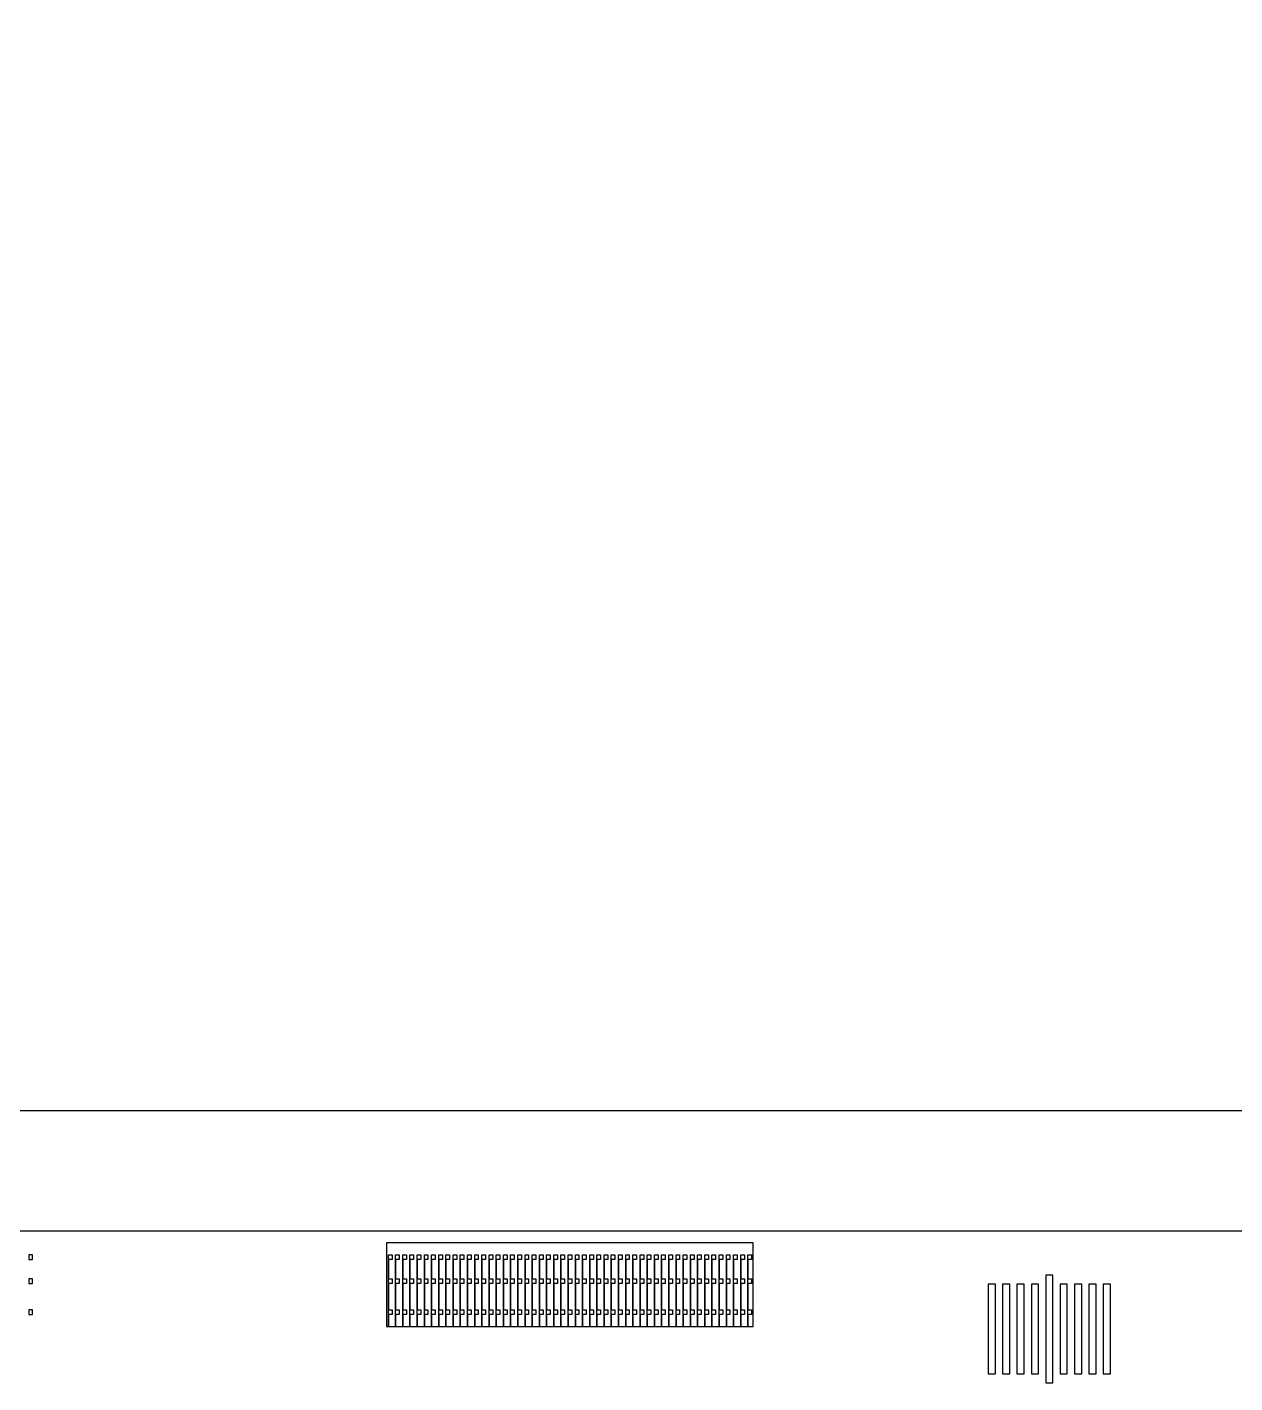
# Model space of a CAD drawing. Extents: x -1658 to 13316, y -10535 to 2882.
# Drawn here: x -509 to 499, y -2445 to -1313 of the extents above; entities that cross this region are included whole.
import ezdxf

# ---------------------------------------------------------------- set-up
doc = ezdxf.new("R2010")
doc.units = 0
doc.header["$MEASUREMENT"] = 0

msp = doc.modelspace()

# ---------------------------------------------------------------- linework, layer by layer
for points in [[(-1421.3, 2782), (-1521.3, 2782), (-1521.3, -2318), (5678.7, -2318), (5678.7, 2882), (-1521.3, 2882), (-1521.3, 2782), (5578.7, 2782), (5578.7, -2218), (-1421.3, -2218), (-1421.3, 2782)], [(-209.3, -2398), (-207.8, -2398), (-207.8, -2338), (-204.8, -2338), (-204.8, -2342), (-207.8, -2342), (-207.8, -2358), (-204.8, -2358), (-204.8, -2362), (-207.8, -2362), (-207.8, -2384), (-204.8, -2384), (-204.8, -2388), (-207.8, -2388), (-207.8, -2398), (-201.8, -2398), (-201.8, -2338), (-198.8, -2338), (-198.8, -2342), (-201.8, -2342), (-201.8, -2358), (-198.8, -2358), (-198.8, -2362), (-201.8, -2362), (-201.8, -2384), (-198.8, -2384), (-198.8, -2388), (-201.8, -2388), (-201.8, -2398), (-195.8, -2398), (-195.8, -2338), (-192.8, -2338), (-192.8, -2342), (-195.8, -2342), (-195.8, -2358), (-192.8, -2358), (-192.8, -2362), (-195.8, -2362), (-195.8, -2384), (-192.8, -2384), (-192.8, -2388), (-195.8, -2388), (-195.8, -2398), (-189.8, -2398), (-189.8, -2338), (-186.8, -2338), (-186.8, -2342), (-189.8, -2342), (-189.8, -2358), (-186.8, -2358), (-186.8, -2362), (-189.8, -2362), (-189.8, -2384), (-186.8, -2384), (-186.8, -2388), (-189.8, -2388), (-189.8, -2398), (-183.8, -2398), (-183.8, -2338), (-180.8, -2338), (-180.8, -2342), (-183.8, -2342), (-183.8, -2358), (-180.8, -2358), (-180.8, -2362), (-183.8, -2362), (-183.8, -2384), (-180.8, -2384), (-180.8, -2388), (-183.8, -2388), (-183.8, -2398), (-177.8, -2398), (-177.8, -2338), (-174.8, -2338), (-174.8, -2342), (-177.8, -2342), (-177.8, -2358), (-174.8, -2358), (-174.8, -2362), (-177.8, -2362), (-177.8, -2384), (-174.8, -2384), (-174.8, -2388), (-177.8, -2388), (-177.8, -2398), (-171.8, -2398), (-171.8, -2338), (-168.8, -2338), (-168.8, -2342), (-171.8, -2342), (-171.8, -2358), (-168.8, -2358), (-168.8, -2362), (-171.8, -2362), (-171.8, -2384), (-168.8, -2384), (-168.8, -2388), (-171.8, -2388), (-171.8, -2398), (-165.8, -2398), (-165.8, -2338), (-162.8, -2338), (-162.8, -2342), (-165.8, -2342), (-165.8, -2358), (-162.8, -2358), (-162.8, -2362), (-165.8, -2362), (-165.8, -2384), (-162.8, -2384), (-162.8, -2388), (-165.8, -2388), (-165.8, -2398), (-159.8, -2398), (-159.8, -2338), (-156.8, -2338), (-156.8, -2342), (-159.8, -2342), (-159.8, -2358), (-156.8, -2358), (-156.8, -2362), (-159.8, -2362), (-159.8, -2384), (-156.8, -2384), (-156.8, -2388), (-159.8, -2388), (-159.8, -2398), (-153.8, -2398), (-153.8, -2338), (-150.8, -2338), (-150.8, -2342), (-153.8, -2342), (-153.8, -2358), (-150.8, -2358), (-150.8, -2362), (-153.8, -2362), (-153.8, -2384), (-150.8, -2384), (-150.8, -2388), (-153.8, -2388), (-153.8, -2398), (-147.8, -2398), (-147.8, -2338), (-144.8, -2338), (-144.8, -2342), (-147.8, -2342), (-147.8, -2358), (-144.8, -2358), (-144.8, -2362), (-147.8, -2362), (-147.8, -2384), (-144.8, -2384), (-144.8, -2388), (-147.8, -2388), (-147.8, -2398), (-141.8, -2398), (-141.8, -2338), (-138.8, -2338), (-138.8, -2342), (-141.8, -2342), (-141.8, -2358), (-138.8, -2358), (-138.8, -2362), (-141.8, -2362), (-141.8, -2384), (-138.8, -2384), (-138.8, -2388), (-141.8, -2388), (-141.8, -2398), (-135.8, -2398), (-135.8, -2338), (-132.8, -2338), (-132.8, -2342), (-135.8, -2342), (-135.8, -2358), (-132.8, -2358), (-132.8, -2362), (-135.8, -2362), (-135.8, -2384), (-132.8, -2384), (-132.8, -2388), (-135.8, -2388), (-135.8, -2398), (-129.8, -2398), (-129.8, -2338), (-126.8, -2338), (-126.8, -2342), (-129.8, -2342), (-129.8, -2358), (-126.8, -2358), (-126.8, -2362), (-129.8, -2362), (-129.8, -2384), (-126.8, -2384), (-126.8, -2388), (-129.8, -2388), (-129.8, -2398), (-123.8, -2398), (-123.8, -2338), (-120.8, -2338), (-120.8, -2342), (-123.8, -2342), (-123.8, -2358), (-120.8, -2358), (-120.8, -2362), (-123.8, -2362), (-123.8, -2384), (-120.8, -2384), (-120.8, -2388), (-123.8, -2388), (-123.8, -2398), (-117.8, -2398), (-117.8, -2338), (-114.8, -2338), (-114.8, -2342), (-117.8, -2342), (-117.8, -2358), (-114.8, -2358), (-114.8, -2362), (-117.8, -2362), (-117.8, -2384), (-114.8, -2384), (-114.8, -2388), (-117.8, -2388), (-117.8, -2398), (-111.8, -2398), (-111.8, -2338), (-108.8, -2338), (-108.8, -2342), (-111.8, -2342), (-111.8, -2358), (-108.8, -2358), (-108.8, -2362), (-111.8, -2362), (-111.8, -2384), (-108.8, -2384), (-108.8, -2388), (-111.8, -2388), (-111.8, -2398), (-105.8, -2398), (-105.8, -2338), (-102.8, -2338), (-102.8, -2342), (-105.8, -2342), (-105.8, -2358), (-102.8, -2358), (-102.8, -2362), (-105.8, -2362), (-105.8, -2384), (-102.8, -2384), (-102.8, -2388), (-105.8, -2388), (-105.8, -2398), (-99.8, -2398), (-99.8, -2338), (-96.8, -2338), (-96.8, -2342), (-99.8, -2342), (-99.8, -2358), (-96.8, -2358), (-96.8, -2362), (-99.8, -2362), (-99.8, -2384), (-96.8, -2384), (-96.8, -2388), (-99.8, -2388), (-99.8, -2398), (-93.8, -2398), (-93.8, -2338), (-90.8, -2338), (-90.8, -2342), (-93.8, -2342), (-93.8, -2358), (-90.8, -2358), (-90.8, -2362), (-93.8, -2362), (-93.8, -2384), (-90.8, -2384), (-90.8, -2388), (-93.8, -2388), (-93.8, -2398), (-87.8, -2398), (-87.8, -2338), (-84.8, -2338), (-84.8, -2342), (-87.8, -2342), (-87.8, -2358), (-84.8, -2358), (-84.8, -2362), (-87.8, -2362), (-87.8, -2384), (-84.8, -2384), (-84.8, -2388), (-87.8, -2388), (-87.8, -2398), (-81.8, -2398), (-81.8, -2338), (-78.8, -2338), (-78.8, -2342), (-81.8, -2342), (-81.8, -2358), (-78.8, -2358), (-78.8, -2362), (-81.8, -2362), (-81.8, -2384), (-78.8, -2384), (-78.8, -2388), (-81.8, -2388), (-81.8, -2398), (-75.8, -2398), (-75.8, -2338), (-72.8, -2338), (-72.8, -2342), (-75.8, -2342), (-75.8, -2358), (-72.8, -2358), (-72.8, -2362), (-75.8, -2362), (-75.8, -2384), (-72.8, -2384), (-72.8, -2388), (-75.8, -2388), (-75.8, -2398), (-69.8, -2398), (-69.8, -2338), (-66.8, -2338), (-66.8, -2342), (-69.8, -2342), (-69.8, -2358), (-66.8, -2358), (-66.8, -2362), (-69.8, -2362), (-69.8, -2384), (-66.8, -2384), (-66.8, -2388), (-69.8, -2388), (-69.8, -2398), (-63.8, -2398), (-63.8, -2338), (-60.8, -2338), (-60.8, -2342), (-63.8, -2342), (-63.8, -2358), (-60.8, -2358), (-60.8, -2362), (-63.8, -2362), (-63.8, -2384), (-60.8, -2384), (-60.8, -2388), (-63.8, -2388), (-63.8, -2398), (-57.8, -2398), (-57.8, -2338), (-54.8, -2338), (-54.8, -2342), (-57.8, -2342), (-57.8, -2358), (-54.8, -2358), (-54.8, -2362), (-57.8, -2362), (-57.8, -2384), (-54.8, -2384), (-54.8, -2388), (-57.8, -2388), (-57.8, -2398), (-51.8, -2398), (-51.8, -2338), (-48.8, -2338), (-48.8, -2342), (-51.8, -2342), (-51.8, -2358), (-48.8, -2358), (-48.8, -2362), (-51.8, -2362), (-51.8, -2384), (-48.8, -2384), (-48.8, -2388), (-51.8, -2388), (-51.8, -2398), (-45.8, -2398), (-45.8, -2338), (-42.8, -2338), (-42.8, -2342), (-45.8, -2342), (-45.8, -2358), (-42.8, -2358), (-42.8, -2362), (-45.8, -2362), (-45.8, -2384), (-42.8, -2384), (-42.8, -2388), (-45.8, -2388), (-45.8, -2398), (-39.8, -2398), (-39.8, -2338), (-36.8, -2338), (-36.8, -2342), (-39.8, -2342), (-39.8, -2358), (-36.8, -2358), (-36.8, -2362), (-39.8, -2362), (-39.8, -2384), (-36.8, -2384), (-36.8, -2388), (-39.8, -2388), (-39.8, -2398), (-33.8, -2398), (-33.8, -2338), (-30.8, -2338), (-30.8, -2342), (-33.8, -2342), (-33.8, -2358), (-30.8, -2358), (-30.8, -2362), (-33.8, -2362), (-33.8, -2384), (-30.8, -2384), (-30.8, -2388), (-33.8, -2388), (-33.8, -2398), (-27.8, -2398), (-27.8, -2338), (-24.8, -2338), (-24.8, -2342), (-27.8, -2342), (-27.8, -2358), (-24.8, -2358), (-24.8, -2362), (-27.8, -2362), (-27.8, -2384), (-24.8, -2384), (-24.8, -2388), (-27.8, -2388), (-27.8, -2398), (-21.8, -2398), (-21.8, -2338), (-18.8, -2338), (-18.8, -2342), (-21.8, -2342), (-21.8, -2358), (-18.8, -2358), (-18.8, -2362), (-21.8, -2362), (-21.8, -2384), (-18.8, -2384), (-18.8, -2388), (-21.8, -2388), (-21.8, -2398), (-15.8, -2398), (-15.8, -2338), (-12.8, -2338), (-12.8, -2342), (-15.8, -2342), (-15.8, -2358), (-12.8, -2358), (-12.8, -2362), (-15.8, -2362), (-15.8, -2384), (-12.8, -2384), (-12.8, -2388), (-15.8, -2388), (-15.8, -2398), (-9.8, -2398), (-9.8, -2338), (-6.8, -2338), (-6.8, -2342), (-9.8, -2342), (-9.8, -2358), (-6.8, -2358), (-6.8, -2362), (-9.8, -2362), (-9.8, -2384), (-6.8, -2384), (-6.8, -2388), (-9.8, -2388), (-9.8, -2398), (-3.8, -2398), (-3.8, -2338), (-0.8, -2338), (-0.8, -2342), (-3.8, -2342), (-3.8, -2358), (-0.8, -2358), (-0.8, -2362), (-3.8, -2362), (-3.8, -2384), (-0.8, -2384), (-0.8, -2388), (-3.8, -2388), (-3.8, -2398), (2.2, -2398), (2.2, -2338), (5.2, -2338), (5.2, -2342), (2.2, -2342), (2.2, -2358), (5.2, -2358), (5.2, -2362), (2.2, -2362), (2.2, -2384), (5.2, -2384), (5.2, -2388), (2.2, -2388), (2.2, -2398), (8.2, -2398), (8.2, -2338), (11.2, -2338), (11.2, -2342), (8.2, -2342), (8.2, -2358), (11.2, -2358), (11.2, -2362), (8.2, -2362), (8.2, -2384), (11.2, -2384), (11.2, -2388), (8.2, -2388), (8.2, -2398), (14.2, -2398), (14.2, -2338), (17.2, -2338), (17.2, -2342), (14.2, -2342), (14.2, -2358), (17.2, -2358), (17.2, -2362), (14.2, -2362), (14.2, -2384), (17.2, -2384), (17.2, -2388), (14.2, -2388), (14.2, -2398), (20.2, -2398), (20.2, -2338), (23.2, -2338), (23.2, -2342), (20.2, -2342), (20.2, -2358), (23.2, -2358), (23.2, -2362), (20.2, -2362), (20.2, -2384), (23.2, -2384), (23.2, -2388), (20.2, -2388), (20.2, -2398), (26.2, -2398), (26.2, -2338), (29.2, -2338), (29.2, -2342), (26.2, -2342), (26.2, -2358), (29.2, -2358), (29.2, -2362), (26.2, -2362), (26.2, -2384), (29.2, -2384), (29.2, -2388), (26.2, -2388), (26.2, -2398), (32.2, -2398), (32.2, -2338), (35.2, -2338), (35.2, -2342), (32.2, -2342), (32.2, -2358), (35.2, -2358), (35.2, -2362), (32.2, -2362), (32.2, -2384), (35.2, -2384), (35.2, -2388), (32.2, -2388), (32.2, -2398), (38.2, -2398), (38.2, -2338), (41.2, -2338), (41.2, -2342), (38.2, -2342), (38.2, -2358), (41.2, -2358), (41.2, -2362), (38.2, -2362), (38.2, -2384), (41.2, -2384), (41.2, -2388), (38.2, -2388), (38.2, -2398), (44.2, -2398), (44.2, -2338), (47.2, -2338), (47.2, -2342), (44.2, -2342), (44.2, -2358), (47.2, -2358), (47.2, -2362), (44.2, -2362), (44.2, -2384), (47.2, -2384), (47.2, -2388), (44.2, -2388), (44.2, -2398), (50.2, -2398), (50.2, -2338), (53.2, -2338), (53.2, -2342), (50.2, -2342), (50.2, -2358), (53.2, -2358), (53.2, -2362), (50.2, -2362), (50.2, -2384), (53.2, -2384), (53.2, -2388), (50.2, -2388), (50.2, -2398), (56.2, -2398), (56.2, -2338), (59.2, -2338), (59.2, -2342), (56.2, -2342), (56.2, -2358), (59.2, -2358), (59.2, -2362), (56.2, -2362), (56.2, -2384), (59.2, -2384), (59.2, -2388), (56.2, -2388), (56.2, -2398), (62.2, -2398), (62.2, -2338), (65.2, -2338), (65.2, -2342), (62.2, -2342), (62.2, -2358), (65.2, -2358), (65.2, -2362), (62.2, -2362), (62.2, -2384), (65.2, -2384), (65.2, -2388), (62.2, -2388), (62.2, -2398), (68.2, -2398), (68.2, -2338), (71.2, -2338), (71.2, -2342), (68.2, -2342), (68.2, -2358), (71.2, -2358), (71.2, -2362), (68.2, -2362), (68.2, -2384), (71.2, -2384), (71.2, -2388), (68.2, -2388), (68.2, -2398), (74.2, -2398), (74.2, -2338), (77.2, -2338), (77.2, -2342), (74.2, -2342), (74.2, -2358), (77.2, -2358), (77.2, -2362), (74.2, -2362), (74.2, -2384), (77.2, -2384), (77.2, -2388), (74.2, -2388), (74.2, -2398), (80.2, -2398), (80.2, -2338), (83.2, -2338), (83.2, -2342), (80.2, -2342), (80.2, -2358), (83.2, -2358), (83.2, -2362), (80.2, -2362), (80.2, -2384), (83.2, -2384), (83.2, -2388), (80.2, -2388), (80.2, -2398), (86.2, -2398), (86.2, -2338), (89.2, -2338), (89.2, -2342), (86.2, -2342), (86.2, -2358), (89.2, -2358), (89.2, -2362), (86.2, -2362), (86.2, -2384), (89.2, -2384), (89.2, -2388), (86.2, -2388), (86.2, -2398), (92.2, -2398), (92.2, -2338), (95.2, -2338), (95.2, -2342), (92.2, -2342), (92.2, -2358), (95.2, -2358), (95.2, -2362), (92.2, -2362), (92.2, -2384), (95.2, -2384), (95.2, -2388), (92.2, -2388), (92.2, -2398), (96.7, -2398), (96.7, -2328), (-209.3, -2328), (-209.3, -2398)], [(-209.3, -2398), (-207.8, -2398), (-207.8, -2338), (-204.8, -2338), (-204.8, -2342), (-207.8, -2342), (-207.8, -2358), (-204.8, -2358), (-204.8, -2362), (-207.8, -2362), (-207.8, -2384), (-204.8, -2384), (-204.8, -2388), (-207.8, -2388), (-207.8, -2398), (-201.8, -2398), (-201.8, -2338), (-198.8, -2338), (-198.8, -2342), (-201.8, -2342), (-201.8, -2358), (-198.8, -2358), (-198.8, -2362), (-201.8, -2362), (-201.8, -2384), (-198.8, -2384), (-198.8, -2388), (-201.8, -2388), (-201.8, -2398), (-195.8, -2398), (-195.8, -2338), (-192.8, -2338), (-192.8, -2342), (-195.8, -2342), (-195.8, -2358), (-192.8, -2358), (-192.8, -2362), (-195.8, -2362), (-195.8, -2384), (-192.8, -2384), (-192.8, -2388), (-195.8, -2388), (-195.8, -2398), (-189.8, -2398), (-189.8, -2338), (-186.8, -2338), (-186.8, -2342), (-189.8, -2342), (-189.8, -2358), (-186.8, -2358), (-186.8, -2362), (-189.8, -2362), (-189.8, -2384), (-186.8, -2384), (-186.8, -2388), (-189.8, -2388), (-189.8, -2398), (-183.8, -2398), (-183.8, -2338), (-180.8, -2338), (-180.8, -2342), (-183.8, -2342), (-183.8, -2358), (-180.8, -2358), (-180.8, -2362), (-183.8, -2362), (-183.8, -2384), (-180.8, -2384), (-180.8, -2388), (-183.8, -2388), (-183.8, -2398), (-177.8, -2398), (-177.8, -2338), (-174.8, -2338), (-174.8, -2342), (-177.8, -2342), (-177.8, -2358), (-174.8, -2358), (-174.8, -2362), (-177.8, -2362), (-177.8, -2384), (-174.8, -2384), (-174.8, -2388), (-177.8, -2388), (-177.8, -2398), (-171.8, -2398), (-171.8, -2338), (-168.8, -2338), (-168.8, -2342), (-171.8, -2342), (-171.8, -2358), (-168.8, -2358), (-168.8, -2362), (-171.8, -2362), (-171.8, -2384), (-168.8, -2384), (-168.8, -2388), (-171.8, -2388), (-171.8, -2398), (-165.8, -2398), (-165.8, -2338), (-162.8, -2338), (-162.8, -2342), (-165.8, -2342), (-165.8, -2358), (-162.8, -2358), (-162.8, -2362), (-165.8, -2362), (-165.8, -2384), (-162.8, -2384), (-162.8, -2388), (-165.8, -2388), (-165.8, -2398), (-159.8, -2398), (-159.8, -2338), (-156.8, -2338), (-156.8, -2342), (-159.8, -2342), (-159.8, -2358), (-156.8, -2358), (-156.8, -2362), (-159.8, -2362), (-159.8, -2384), (-156.8, -2384), (-156.8, -2388), (-159.8, -2388), (-159.8, -2398), (-153.8, -2398), (-153.8, -2338), (-150.8, -2338), (-150.8, -2342), (-153.8, -2342), (-153.8, -2358), (-150.8, -2358), (-150.8, -2362), (-153.8, -2362), (-153.8, -2384), (-150.8, -2384), (-150.8, -2388), (-153.8, -2388), (-153.8, -2398), (-147.8, -2398), (-147.8, -2338), (-144.8, -2338), (-144.8, -2342), (-147.8, -2342), (-147.8, -2358), (-144.8, -2358), (-144.8, -2362), (-147.8, -2362), (-147.8, -2384), (-144.8, -2384), (-144.8, -2388), (-147.8, -2388), (-147.8, -2398), (-141.8, -2398), (-141.8, -2338), (-138.8, -2338), (-138.8, -2342), (-141.8, -2342), (-141.8, -2358), (-138.8, -2358), (-138.8, -2362), (-141.8, -2362), (-141.8, -2384), (-138.8, -2384), (-138.8, -2388), (-141.8, -2388), (-141.8, -2398), (-135.8, -2398), (-135.8, -2338), (-132.8, -2338), (-132.8, -2342), (-135.8, -2342), (-135.8, -2358), (-132.8, -2358), (-132.8, -2362), (-135.8, -2362), (-135.8, -2384), (-132.8, -2384), (-132.8, -2388), (-135.8, -2388), (-135.8, -2398), (-129.8, -2398), (-129.8, -2338), (-126.8, -2338), (-126.8, -2342), (-129.8, -2342), (-129.8, -2358), (-126.8, -2358), (-126.8, -2362), (-129.8, -2362), (-129.8, -2384), (-126.8, -2384), (-126.8, -2388), (-129.8, -2388), (-129.8, -2398), (-123.8, -2398), (-123.8, -2338), (-120.8, -2338), (-120.8, -2342), (-123.8, -2342), (-123.8, -2358), (-120.8, -2358), (-120.8, -2362), (-123.8, -2362), (-123.8, -2384), (-120.8, -2384), (-120.8, -2388), (-123.8, -2388), (-123.8, -2398), (-117.8, -2398), (-117.8, -2338), (-114.8, -2338), (-114.8, -2342), (-117.8, -2342), (-117.8, -2358), (-114.8, -2358), (-114.8, -2362), (-117.8, -2362), (-117.8, -2384), (-114.8, -2384), (-114.8, -2388), (-117.8, -2388), (-117.8, -2398), (-111.8, -2398), (-111.8, -2338), (-108.8, -2338), (-108.8, -2342), (-111.8, -2342), (-111.8, -2358), (-108.8, -2358), (-108.8, -2362), (-111.8, -2362), (-111.8, -2384), (-108.8, -2384), (-108.8, -2388), (-111.8, -2388), (-111.8, -2398), (-105.8, -2398), (-105.8, -2338), (-102.8, -2338), (-102.8, -2342), (-105.8, -2342), (-105.8, -2358), (-102.8, -2358), (-102.8, -2362), (-105.8, -2362), (-105.8, -2384), (-102.8, -2384), (-102.8, -2388), (-105.8, -2388), (-105.8, -2398), (-99.8, -2398), (-99.8, -2338), (-96.8, -2338), (-96.8, -2342), (-99.8, -2342), (-99.8, -2358), (-96.8, -2358), (-96.8, -2362), (-99.8, -2362), (-99.8, -2384), (-96.8, -2384), (-96.8, -2388), (-99.8, -2388), (-99.8, -2398), (-93.8, -2398), (-93.8, -2338), (-90.8, -2338), (-90.8, -2342), (-93.8, -2342), (-93.8, -2358), (-90.8, -2358), (-90.8, -2362), (-93.8, -2362), (-93.8, -2384), (-90.8, -2384), (-90.8, -2388), (-93.8, -2388), (-93.8, -2398), (-87.8, -2398), (-87.8, -2338), (-84.8, -2338), (-84.8, -2342), (-87.8, -2342), (-87.8, -2358), (-84.8, -2358), (-84.8, -2362), (-87.8, -2362), (-87.8, -2384), (-84.8, -2384), (-84.8, -2388), (-87.8, -2388), (-87.8, -2398), (-81.8, -2398), (-81.8, -2338), (-78.8, -2338), (-78.8, -2342), (-81.8, -2342), (-81.8, -2358), (-78.8, -2358), (-78.8, -2362), (-81.8, -2362), (-81.8, -2384), (-78.8, -2384), (-78.8, -2388), (-81.8, -2388), (-81.8, -2398), (-75.8, -2398), (-75.8, -2338), (-72.8, -2338), (-72.8, -2342), (-75.8, -2342), (-75.8, -2358), (-72.8, -2358), (-72.8, -2362), (-75.8, -2362), (-75.8, -2384), (-72.8, -2384), (-72.8, -2388), (-75.8, -2388), (-75.8, -2398), (-69.8, -2398), (-69.8, -2338), (-66.8, -2338), (-66.8, -2342), (-69.8, -2342), (-69.8, -2358), (-66.8, -2358), (-66.8, -2362), (-69.8, -2362), (-69.8, -2384), (-66.8, -2384), (-66.8, -2388), (-69.8, -2388), (-69.8, -2398), (-63.8, -2398), (-63.8, -2338), (-60.8, -2338), (-60.8, -2342), (-63.8, -2342), (-63.8, -2358), (-60.8, -2358), (-60.8, -2362), (-63.8, -2362), (-63.8, -2384), (-60.8, -2384), (-60.8, -2388), (-63.8, -2388), (-63.8, -2398), (-57.8, -2398), (-57.8, -2338), (-54.8, -2338), (-54.8, -2342), (-57.8, -2342), (-57.8, -2358), (-54.8, -2358), (-54.8, -2362), (-57.8, -2362), (-57.8, -2384), (-54.8, -2384), (-54.8, -2388), (-57.8, -2388), (-57.8, -2398), (-51.8, -2398), (-51.8, -2338), (-48.8, -2338), (-48.8, -2342), (-51.8, -2342), (-51.8, -2358), (-48.8, -2358), (-48.8, -2362), (-51.8, -2362), (-51.8, -2384), (-48.8, -2384), (-48.8, -2388), (-51.8, -2388), (-51.8, -2398), (-45.8, -2398), (-45.8, -2338), (-42.8, -2338), (-42.8, -2342), (-45.8, -2342), (-45.8, -2358), (-42.8, -2358), (-42.8, -2362), (-45.8, -2362), (-45.8, -2384), (-42.8, -2384), (-42.8, -2388), (-45.8, -2388), (-45.8, -2398), (-39.8, -2398), (-39.8, -2338), (-36.8, -2338), (-36.8, -2342), (-39.8, -2342), (-39.8, -2358), (-36.8, -2358), (-36.8, -2362), (-39.8, -2362), (-39.8, -2384), (-36.8, -2384), (-36.8, -2388), (-39.8, -2388), (-39.8, -2398), (-33.8, -2398), (-33.8, -2338), (-30.8, -2338), (-30.8, -2342), (-33.8, -2342), (-33.8, -2358), (-30.8, -2358), (-30.8, -2362), (-33.8, -2362), (-33.8, -2384), (-30.8, -2384), (-30.8, -2388), (-33.8, -2388), (-33.8, -2398), (-27.8, -2398), (-27.8, -2338), (-24.8, -2338), (-24.8, -2342), (-27.8, -2342), (-27.8, -2358), (-24.8, -2358), (-24.8, -2362), (-27.8, -2362), (-27.8, -2384), (-24.8, -2384), (-24.8, -2388), (-27.8, -2388), (-27.8, -2398), (-21.8, -2398), (-21.8, -2338), (-18.8, -2338), (-18.8, -2342), (-21.8, -2342), (-21.8, -2358), (-18.8, -2358), (-18.8, -2362), (-21.8, -2362), (-21.8, -2384), (-18.8, -2384), (-18.8, -2388), (-21.8, -2388), (-21.8, -2398), (-15.8, -2398), (-15.8, -2338), (-12.8, -2338), (-12.8, -2342), (-15.8, -2342), (-15.8, -2358), (-12.8, -2358), (-12.8, -2362), (-15.8, -2362), (-15.8, -2384), (-12.8, -2384), (-12.8, -2388), (-15.8, -2388), (-15.8, -2398), (-9.8, -2398), (-9.8, -2338), (-6.8, -2338), (-6.8, -2342), (-9.8, -2342), (-9.8, -2358), (-6.8, -2358), (-6.8, -2362), (-9.8, -2362), (-9.8, -2384), (-6.8, -2384), (-6.8, -2388), (-9.8, -2388), (-9.8, -2398), (-3.8, -2398), (-3.8, -2338), (-0.8, -2338), (-0.8, -2342), (-3.8, -2342), (-3.8, -2358), (-0.8, -2358), (-0.8, -2362), (-3.8, -2362), (-3.8, -2384), (-0.8, -2384), (-0.8, -2388), (-3.8, -2388), (-3.8, -2398), (2.2, -2398), (2.2, -2338), (5.2, -2338), (5.2, -2342), (2.2, -2342), (2.2, -2358), (5.2, -2358), (5.2, -2362), (2.2, -2362), (2.2, -2384), (5.2, -2384), (5.2, -2388), (2.2, -2388), (2.2, -2398), (8.2, -2398), (8.2, -2338), (11.2, -2338), (11.2, -2342), (8.2, -2342), (8.2, -2358), (11.2, -2358), (11.2, -2362), (8.2, -2362), (8.2, -2384), (11.2, -2384), (11.2, -2388), (8.2, -2388), (8.2, -2398), (14.2, -2398), (14.2, -2338), (17.2, -2338), (17.2, -2342), (14.2, -2342), (14.2, -2358), (17.2, -2358), (17.2, -2362), (14.2, -2362), (14.2, -2384), (17.2, -2384), (17.2, -2388), (14.2, -2388), (14.2, -2398), (20.2, -2398), (20.2, -2338), (23.2, -2338), (23.2, -2342), (20.2, -2342), (20.2, -2358), (23.2, -2358), (23.2, -2362), (20.2, -2362), (20.2, -2384), (23.2, -2384), (23.2, -2388), (20.2, -2388), (20.2, -2398), (26.2, -2398), (26.2, -2338), (29.2, -2338), (29.2, -2342), (26.2, -2342), (26.2, -2358), (29.2, -2358), (29.2, -2362), (26.2, -2362), (26.2, -2384), (29.2, -2384), (29.2, -2388), (26.2, -2388), (26.2, -2398), (32.2, -2398), (32.2, -2338), (35.2, -2338), (35.2, -2342), (32.2, -2342), (32.2, -2358), (35.2, -2358), (35.2, -2362), (32.2, -2362), (32.2, -2384), (35.2, -2384), (35.2, -2388), (32.2, -2388), (32.2, -2398), (38.2, -2398), (38.2, -2338), (41.2, -2338), (41.2, -2342), (38.2, -2342), (38.2, -2358), (41.2, -2358), (41.2, -2362), (38.2, -2362), (38.2, -2384), (41.2, -2384), (41.2, -2388), (38.2, -2388), (38.2, -2398), (44.2, -2398), (44.2, -2338), (47.2, -2338), (47.2, -2342), (44.2, -2342), (44.2, -2358), (47.2, -2358), (47.2, -2362), (44.2, -2362), (44.2, -2384), (47.2, -2384), (47.2, -2388), (44.2, -2388), (44.2, -2398), (50.2, -2398), (50.2, -2338), (53.2, -2338), (53.2, -2342), (50.2, -2342), (50.2, -2358), (53.2, -2358), (53.2, -2362), (50.2, -2362), (50.2, -2384), (53.2, -2384), (53.2, -2388), (50.2, -2388), (50.2, -2398), (56.2, -2398), (56.2, -2338), (59.2, -2338), (59.2, -2342), (56.2, -2342), (56.2, -2358), (59.2, -2358), (59.2, -2362), (56.2, -2362), (56.2, -2384), (59.2, -2384), (59.2, -2388), (56.2, -2388), (56.2, -2398), (62.2, -2398), (62.2, -2338), (65.2, -2338), (65.2, -2342), (62.2, -2342), (62.2, -2358), (65.2, -2358), (65.2, -2362), (62.2, -2362), (62.2, -2384), (65.2, -2384), (65.2, -2388), (62.2, -2388), (62.2, -2398), (68.2, -2398), (68.2, -2338), (71.2, -2338), (71.2, -2342), (68.2, -2342), (68.2, -2358), (71.2, -2358), (71.2, -2362), (68.2, -2362), (68.2, -2384), (71.2, -2384), (71.2, -2388), (68.2, -2388), (68.2, -2398), (74.2, -2398), (74.2, -2338), (77.2, -2338), (77.2, -2342), (74.2, -2342), (74.2, -2358), (77.2, -2358), (77.2, -2362), (74.2, -2362), (74.2, -2384), (77.2, -2384), (77.2, -2388), (74.2, -2388), (74.2, -2398), (80.2, -2398), (80.2, -2338), (83.2, -2338), (83.2, -2342), (80.2, -2342), (80.2, -2358), (83.2, -2358), (83.2, -2362), (80.2, -2362), (80.2, -2384), (83.2, -2384), (83.2, -2388), (80.2, -2388), (80.2, -2398), (86.2, -2398), (86.2, -2338), (89.2, -2338), (89.2, -2342), (86.2, -2342), (86.2, -2358), (89.2, -2358), (89.2, -2362), (86.2, -2362), (86.2, -2384), (89.2, -2384), (89.2, -2388), (86.2, -2388), (86.2, -2398), (92.2, -2398), (92.2, -2338), (95.2, -2338), (95.2, -2342), (92.2, -2342), (92.2, -2358), (95.2, -2358), (95.2, -2362), (92.2, -2362), (92.2, -2384), (95.2, -2384), (95.2, -2388), (92.2, -2388), (92.2, -2398), (96.7, -2398), (96.7, -2328), (-209.3, -2328), (-209.3, -2398)], [(-507.8, -2342), (-504.8, -2342), (-504.8, -2338), (-507.8, -2338), (-507.8, -2342)], [(-507.8, -2342), (-504.8, -2342), (-504.8, -2338), (-507.8, -2338), (-507.8, -2342)], [(-507.8, -2362), (-504.8, -2362), (-504.8, -2358), (-507.8, -2358), (-507.8, -2362)], [(-507.8, -2362), (-504.8, -2362), (-504.8, -2358), (-507.8, -2358), (-507.8, -2362)], [(292.7, -2437.5), (298.7, -2437.5), (298.7, -2362.5), (292.7, -2362.5), (292.7, -2437.5)], [(292.7, -2437.5), (298.7, -2437.5), (298.7, -2362.5), (292.7, -2362.5), (292.7, -2437.5)], [(304.7, -2437.5), (310.7, -2437.5), (310.7, -2362.5), (304.7, -2362.5), (304.7, -2437.5)], [(304.7, -2437.5), (310.7, -2437.5), (310.7, -2362.5), (304.7, -2362.5), (304.7, -2437.5)], [(316.7, -2437.5), (322.7, -2437.5), (322.7, -2362.5), (316.7, -2362.5), (316.7, -2437.5)], [(316.7, -2437.5), (322.7, -2437.5), (322.7, -2362.5), (316.7, -2362.5), (316.7, -2437.5)], [(328.7, -2437.5), (334.7, -2437.5), (334.7, -2362.5), (328.7, -2362.5), (328.7, -2437.5)], [(328.7, -2437.5), (334.7, -2437.5), (334.7, -2362.5), (328.7, -2362.5), (328.7, -2437.5)], [(340.7, -2445), (346.7, -2445), (346.7, -2355), (340.7, -2355), (340.7, -2445)], [(340.7, -2445), (346.7, -2445), (346.7, -2355), (340.7, -2355), (340.7, -2445)], [(352.7, -2437.5), (358.7, -2437.5), (358.7, -2362.5), (352.7, -2362.5), (352.7, -2437.5)], [(352.7, -2437.5), (358.7, -2437.5), (358.7, -2362.5), (352.7, -2362.5), (352.7, -2437.5)], [(364.7, -2437.5), (370.7, -2437.5), (370.7, -2362.5), (364.7, -2362.5), (364.7, -2437.5)], [(364.7, -2437.5), (370.7, -2437.5), (370.7, -2362.5), (364.7, -2362.5), (364.7, -2437.5)], [(376.7, -2437.5), (382.7, -2437.5), (382.7, -2362.5), (376.7, -2362.5), (376.7, -2437.5)], [(376.7, -2437.5), (382.7, -2437.5), (382.7, -2362.5), (376.7, -2362.5), (376.7, -2437.5)], [(388.7, -2437.5), (394.7, -2437.5), (394.7, -2362.5), (388.7, -2362.5), (388.7, -2437.5)], [(388.7, -2437.5), (394.7, -2437.5), (394.7, -2362.5), (388.7, -2362.5), (388.7, -2437.5)], [(-507.8, -2388), (-504.8, -2388), (-504.8, -2384), (-507.8, -2384), (-507.8, -2388)], [(-507.8, -2388), (-504.8, -2388), (-504.8, -2384), (-507.8, -2384), (-507.8, -2388)]]:
    msp.add_lwpolyline(points, close=True)

doc.saveas('drawing.dxf')
